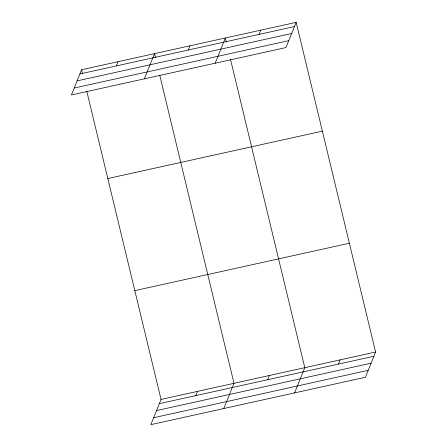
<?xml version="1.0" encoding="UTF-8"?>
<svg xmlns="http://www.w3.org/2000/svg" width="447" height="447" viewBox="0 0 447 447"><rect width="100%" height="100%" fill="white"/><g stroke="black" fill="none" stroke-linecap="round" stroke-linejoin="round"><path stroke-width="0.67" d="M81.594 69.743L71.408 94.96L285.963 47.566L296.154 22.35L81.594 69.743L82.566 73.772M116.365 65.905L118.069 61.686M144.353 78.845L154.545 53.629L155.517 57.657M188.243 50.03L189.947 45.812M215.158 63.206L225.349 37.989L226.322 42.018M259.048 34.391L260.752 30.172M86.774 91.233L161.037 399.434L150.846 424.65L365.406 377.257L375.592 352.04L296.154 22.35M195.808 395.595L197.513 391.376M223.796 408.536L233.988 383.319L159.724 75.118M267.686 379.721L269.39 375.497M294.601 392.896L304.793 367.68L230.529 59.479M338.485 364.076L340.189 359.857M79.89 73.962L294.444 26.569M77.091 80.89L291.645 33.497M74.208 88.031L288.762 40.638M107.811 178.543L322.365 131.15M134.821 290.634L349.381 243.241M161.037 399.434L375.592 352.04M159.333 403.652L373.888 356.259M156.534 410.581L371.088 363.188M153.645 417.721L368.205 370.328"/></g></svg>
